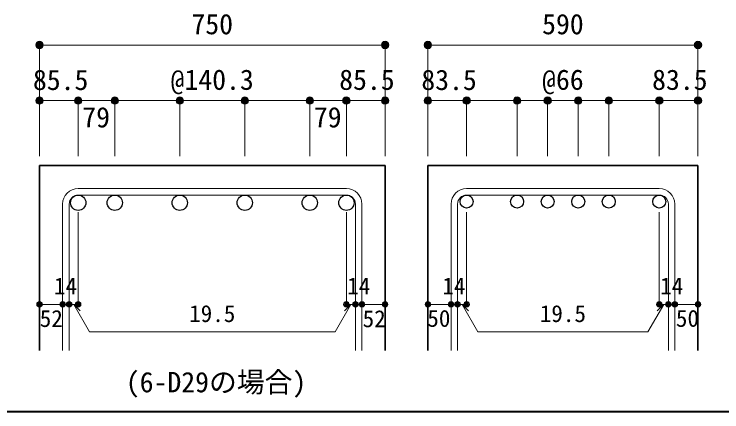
# Model space of a CAD drawing. Units: millimetres at full size, sheet at 1:20; details may follow other scales. Extents: x -3982 to 3969, y -2797 to 2801.
# Drawn here: x -706 to 821, y -2797 to -1938 of the extents above; entities that cross this region are included whole.
import ezdxf
from ezdxf.enums import TextEntityAlignment as Align

# ---------------------------------------------------------------- set-up
doc = ezdxf.new("R2010")
doc.units = ezdxf.units.MM
doc.header["$LTSCALE"] = 20
doc.header["$PDMODE"] = 32
doc.header["$PDSIZE"] = 12
for name, color, linetype, lineweight in [('6-1_躯体線', 2, 'Continuous', 35), ('6-5_梁主筋', 7, 'Continuous', 18), ('6-6_S.T.P.', 7, 'Continuous', 18), ('6-7_文字', 7, 'Continuous', 18), ('6-D_寸法', 4, 'Continuous', 9), ('F-0_枠', 6, 'Continuous', 40)]:
    doc.layers.add(name, color=color, linetype=linetype, lineweight=lineweight)
doc.styles.add('ＭＳ ゴシック', font='')
doc.styles.get('ＭＳ ゴシック').set_extended_font_data('MS Gothic')

msp = doc.modelspace()

# ---------------------------------------------------------------- linework, layer by layer
at = {"layer": '6-1_躯体線'}
for p, q in [((-651.62, -2264.67), (-651.62, -2664.67)), ((-651.62, -2264.67), (94.38, -2264.67)), ((94.38, -2264.67), (94.38, -2664.67)), ((186.79, -2264.67), (186.79, -2664.67)), ((186.79, -2264.67), (769.79, -2264.67)), ((769.79, -2264.67), (769.79, -2664.67))]:
    msp.add_line(p, q, dxfattribs=at)
at = {"layer": '6-5_梁主筋', "color": 3, "lineweight": 25}
for centre, radius in [((-568.12, -2345.17), 16.5), ((-489.12, -2345.17), 16.5), ((-348.79, -2345.17), 16.5), ((-208.45, -2345.17), 16.5), ((-68.12, -2345.17), 16.5), ((10.88, -2345.17), 16.5), ((270.29, -2342.67), 14), ((379.29, -2342.67), 14), ((445.29, -2342.67), 14), ((511.29, -2342.67), 14), ((577.29, -2342.67), 14), ((686.29, -2342.67), 14)]:
    msp.add_circle(centre, radius, dxfattribs=at)
at = {"layer": '6-6_S.T.P.'}
for p, q in [((10.88, -2314.67), (-568.12, -2314.67)), ((686.29, -2314.67), (270.29, -2314.67)), ((10.88, -2328.67), (-568.12, -2328.67)), ((686.29, -2328.67), (270.29, -2328.67)), ((-601.62, -2348.17), (-601.62, -2664.67)), ((-587.62, -2348.17), (-587.62, -2664.67)), ((30.38, -2348.17), (30.38, -2664.67)), ((44.38, -2348.17), (44.38, -2664.67)), ((236.79, -2348.17), (236.79, -2664.67)), ((250.79, -2348.17), (250.79, -2664.67)), ((705.79, -2348.17), (705.79, -2664.67)), ((719.79, -2348.17), (719.79, -2664.67))]:
    msp.add_line(p, q, dxfattribs=at)
for centre, radius, start, end in [((-568.12, -2348.17), 33.5, 90, 180), ((10.88, -2348.17), 33.5, 0, 90), ((270.29, -2348.17), 33.5, 90, 180), ((686.29, -2348.17), 33.5, 0, 90), ((-568.12, -2348.17), 19.5, 90, 180), ((10.88, -2348.17), 19.5, 0, 90), ((270.29, -2348.17), 19.5, 90, 180), ((686.29, -2348.17), 19.5, 0, 90)]:
    msp.add_arc(centre, radius, start, end, dxfattribs=at)
at = {"layer": '6-D_寸法'}
for p, q in [((-651.62, -2004.67), (-651.62, -2124.67)), ((-651.62, -2004.67), (94.38, -2004.67)), ((94.38, -2004.67), (94.38, -2124.67)), ((186.79, -2004.67), (186.79, -2124.67)), ((186.79, -2004.67), (769.79, -2004.67)), ((769.79, -2004.67), (769.79, -2124.67)), ((-651.62, -2124.67), (-568.12, -2124.67)), ((-651.62, -2124.67), (-651.62, -2244.67)), ((-568.12, -2124.67), (-568.12, -2244.67)), ((-568.12, -2124.67), (-278.62, -2124.67)), ((-489.12, -2124.67), (-489.12, -2244.67)), ((-348.79, -2124.67), (-348.79, -2244.67)), ((-278.62, -2124.67), (94.38, -2124.67)), ((-208.45, -2124.67), (-208.45, -2244.67)), ((-68.12, -2124.67), (-68.12, -2244.67)), ((10.88, -2124.67), (10.88, -2244.67)), ((94.38, -2124.67), (94.38, -2244.67)), ((186.79, -2124.67), (186.79, -2244.67)), ((186.79, -2124.67), (769.79, -2124.67)), ((270.29, -2124.67), (270.29, -2244.67)), ((379.29, -2124.67), (379.29, -2244.67)), ((445.29, -2124.67), (445.29, -2244.67)), ((511.29, -2124.67), (511.29, -2244.67)), ((577.29, -2124.67), (577.29, -2244.67)), ((686.29, -2124.67), (686.29, -2244.67)), ((769.79, -2124.67), (769.79, -2244.67)), ((-568.12, -2564.67), (-568.12, -2365.34)), ((10.88, -2564.67), (10.88, -2365.34)), ((270.29, -2564.67), (270.29, -2365.34)), ((686.29, -2564.67), (686.29, -2365.34)), ((-651.62, -2564.67), (-601.62, -2564.67)), ((-601.62, -2564.67), (-568.12, -2564.67)), ((-577.87, -2564.67), (-563.73, -2578.81)), ((-577.87, -2564.67), (-543.65, -2623.95)), ((20.63, -2564.67), (-13.59, -2623.95)), ((20.63, -2564.67), (6.49, -2578.81)), ((10.88, -2564.67), (94.38, -2564.67)), ((30.38, -2564.67), (44.38, -2564.67)), ((186.79, -2564.67), (236.79, -2564.67)), ((236.79, -2564.67), (270.29, -2564.67)), ((260.54, -2564.67), (274.68, -2578.81)), ((260.54, -2564.67), (294.76, -2623.95)), ((696.04, -2564.67), (661.82, -2623.95)), ((696.04, -2564.67), (681.9, -2578.81)), ((686.29, -2564.67), (769.79, -2564.67)), ((705.79, -2564.67), (719.79, -2564.67)), ((-543.65, -2623.95), (-13.59, -2623.95)), ((294.76, -2623.95), (661.82, -2623.95))]:
    msp.add_line(p, q, dxfattribs=at)
for centre, radius in [((-651.62, -2004.67), 8), ((-651.62, -2004.67), 7.2), ((-651.62, -2004.67), 6.4), ((-651.62, -2004.67), 5.6), ((-651.62, -2004.67), 4.8), ((-651.62, -2004.67), 4), ((94.38, -2004.67), 8), ((94.38, -2004.67), 7.2), ((94.38, -2004.67), 6.4), ((94.38, -2004.67), 5.6), ((94.38, -2004.67), 4.8), ((94.38, -2004.67), 4), ((186.79, -2004.67), 8), ((186.79, -2004.67), 7.2), ((186.79, -2004.67), 6.4), ((186.79, -2004.67), 5.6), ((186.79, -2004.67), 4.8), ((186.79, -2004.67), 4), ((769.79, -2004.67), 8), ((769.79, -2004.67), 7.2), ((769.79, -2004.67), 6.4), ((769.79, -2004.67), 5.6), ((769.79, -2004.67), 4.8), ((769.79, -2004.67), 4), ((-651.62, -2004.67), 3.2), ((-651.62, -2004.67), 2.4), ((-651.62, -2004.67), 1.6), ((-651.62, -2004.67), 0.8), ((94.38, -2004.67), 3.2), ((94.38, -2004.67), 2.4), ((94.38, -2004.67), 1.6), ((94.38, -2004.67), 0.8), ((186.79, -2004.67), 3.2), ((186.79, -2004.67), 2.4), ((186.79, -2004.67), 1.6), ((186.79, -2004.67), 0.8), ((769.79, -2004.67), 3.2), ((769.79, -2004.67), 2.4), ((769.79, -2004.67), 1.6), ((769.79, -2004.67), 0.8), ((-651.62, -2124.67), 8), ((-651.62, -2124.67), 7.2), ((-651.62, -2124.67), 6.4), ((-651.62, -2124.67), 5.6), ((-651.62, -2124.67), 4.8), ((-651.62, -2124.67), 4), ((-651.62, -2124.67), 3.2), ((-651.62, -2124.67), 2.4), ((-651.62, -2124.67), 1.6), ((-568.12, -2124.67), 8), ((-568.12, -2124.67), 7.2), ((-568.12, -2124.67), 6.4), ((-568.12, -2124.67), 5.6), ((-568.12, -2124.67), 4.8), ((-568.12, -2124.67), 4), ((-568.12, -2124.67), 3.2), ((-568.12, -2124.67), 2.4), ((-568.12, -2124.67), 1.6), ((-489.12, -2124.67), 8), ((-489.12, -2124.67), 7.2), ((-489.12, -2124.67), 6.4), ((-489.12, -2124.67), 5.6), ((-489.12, -2124.67), 4.8), ((-489.12, -2124.67), 4), ((-489.12, -2124.67), 3.2), ((-489.12, -2124.67), 2.4), ((-489.12, -2124.67), 1.6), ((-348.79, -2124.67), 8), ((-348.79, -2124.67), 7.2), ((-348.79, -2124.67), 6.4), ((-348.79, -2124.67), 5.6), ((-348.79, -2124.67), 4.8), ((-348.79, -2124.67), 4), ((-348.79, -2124.67), 3.2), ((-348.79, -2124.67), 2.4), ((-348.79, -2124.67), 1.6), ((-208.45, -2124.67), 8), ((-208.45, -2124.67), 7.2), ((-208.45, -2124.67), 6.4), ((-208.45, -2124.67), 5.6), ((-208.45, -2124.67), 4.8), ((-208.45, -2124.67), 4), ((-208.45, -2124.67), 3.2), ((-208.45, -2124.67), 2.4), ((-208.45, -2124.67), 1.6), ((-68.12, -2124.67), 8), ((-68.12, -2124.67), 7.2), ((-68.12, -2124.67), 6.4), ((-68.12, -2124.67), 5.6), ((-68.12, -2124.67), 4.8), ((-68.12, -2124.67), 4), ((-68.12, -2124.67), 3.2), ((-68.12, -2124.67), 2.4), ((-68.12, -2124.67), 1.6), ((10.88, -2124.67), 8), ((10.88, -2124.67), 7.2), ((10.88, -2124.67), 6.4), ((10.88, -2124.67), 5.6), ((10.88, -2124.67), 4.8), ((10.88, -2124.67), 4), ((10.88, -2124.67), 3.2), ((10.88, -2124.67), 2.4), ((10.88, -2124.67), 1.6), ((94.38, -2124.67), 8), ((94.38, -2124.67), 7.2), ((94.38, -2124.67), 6.4), ((94.38, -2124.67), 5.6), ((94.38, -2124.67), 4.8), ((94.38, -2124.67), 4), ((94.38, -2124.67), 3.2), ((94.38, -2124.67), 2.4), ((94.38, -2124.67), 1.6), ((186.79, -2124.67), 8), ((186.79, -2124.67), 7.2), ((186.79, -2124.67), 6.4), ((186.79, -2124.67), 5.6), ((186.79, -2124.67), 4.8), ((186.79, -2124.67), 4), ((186.79, -2124.67), 3.2), ((186.79, -2124.67), 2.4), ((186.79, -2124.67), 1.6), ((270.29, -2124.67), 8), ((270.29, -2124.67), 7.2), ((270.29, -2124.67), 6.4), ((270.29, -2124.67), 5.6), ((270.29, -2124.67), 4.8), ((270.29, -2124.67), 4), ((270.29, -2124.67), 3.2), ((270.29, -2124.67), 2.4), ((270.29, -2124.67), 1.6), ((379.29, -2124.67), 8), ((379.29, -2124.67), 7.2), ((379.29, -2124.67), 6.4), ((379.29, -2124.67), 5.6), ((379.29, -2124.67), 4.8), ((379.29, -2124.67), 4), ((379.29, -2124.67), 3.2), ((379.29, -2124.67), 2.4), ((379.29, -2124.67), 1.6), ((445.29, -2124.67), 8), ((445.29, -2124.67), 7.2), ((445.29, -2124.67), 6.4), ((445.29, -2124.67), 5.6), ((445.29, -2124.67), 4.8), ((445.29, -2124.67), 4), ((445.29, -2124.67), 3.2), ((445.29, -2124.67), 2.4), ((445.29, -2124.67), 1.6), ((511.29, -2124.67), 8), ((511.29, -2124.67), 7.2), ((511.29, -2124.67), 6.4), ((511.29, -2124.67), 5.6), ((511.29, -2124.67), 4.8), ((511.29, -2124.67), 4), ((511.29, -2124.67), 3.2), ((511.29, -2124.67), 2.4), ((511.29, -2124.67), 1.6), ((577.29, -2124.67), 8), ((577.29, -2124.67), 7.2), ((577.29, -2124.67), 6.4), ((577.29, -2124.67), 5.6), ((577.29, -2124.67), 4.8), ((577.29, -2124.67), 4), ((577.29, -2124.67), 3.2), ((577.29, -2124.67), 2.4), ((577.29, -2124.67), 1.6), ((686.29, -2124.67), 8), ((686.29, -2124.67), 7.2), ((686.29, -2124.67), 6.4), ((686.29, -2124.67), 5.6), ((686.29, -2124.67), 4.8), ((686.29, -2124.67), 4), ((686.29, -2124.67), 3.2), ((686.29, -2124.67), 2.4), ((686.29, -2124.67), 1.6), ((769.79, -2124.67), 8), ((769.79, -2124.67), 7.2), ((769.79, -2124.67), 6.4), ((769.79, -2124.67), 5.6), ((769.79, -2124.67), 4.8), ((769.79, -2124.67), 4), ((769.79, -2124.67), 3.2), ((769.79, -2124.67), 2.4), ((769.79, -2124.67), 1.6), ((-651.62, -2124.67), 0.8), ((-568.12, -2124.67), 0.8), ((-489.12, -2124.67), 0.8), ((-348.79, -2124.67), 0.8), ((-208.45, -2124.67), 0.8), ((-68.12, -2124.67), 0.8), ((10.88, -2124.67), 0.8), ((94.38, -2124.67), 0.8), ((186.79, -2124.67), 0.8), ((270.29, -2124.67), 0.8), ((379.29, -2124.67), 0.8), ((445.29, -2124.67), 0.8), ((511.29, -2124.67), 0.8), ((577.29, -2124.67), 0.8), ((686.29, -2124.67), 0.8), ((769.79, -2124.67), 0.8), ((-651.62, -2564.67), 4), ((-651.62, -2564.67), 3.6), ((-651.62, -2564.67), 3.2), ((-651.62, -2564.67), 2.8), ((-651.62, -2564.67), 2.4), ((-651.62, -2564.67), 2), ((-651.62, -2564.67), 1.6), ((-651.62, -2564.67), 1.2), ((-651.62, -2564.67), 0.8), ((-651.62, -2564.67), 0.4), ((-601.62, -2564.67), 4), ((-601.62, -2564.67), 3.6), ((-601.62, -2564.67), 3.2), ((-601.62, -2564.67), 2.8), ((-601.62, -2564.67), 2.4), ((-601.62, -2564.67), 2), ((-601.62, -2564.67), 1.6), ((-601.62, -2564.67), 1.2), ((-601.62, -2564.67), 0.8), ((-601.62, -2564.67), 0.4), ((-587.62, -2564.67), 4), ((-587.62, -2564.67), 3.6), ((-587.62, -2564.67), 3.2), ((-587.62, -2564.67), 2.8), ((-587.62, -2564.67), 2.4), ((-587.62, -2564.67), 2), ((-587.62, -2564.67), 1.6), ((-587.62, -2564.67), 1.2), ((-587.62, -2564.67), 0.8), ((-587.62, -2564.67), 0.4), ((-568.12, -2564.67), 4), ((-568.12, -2564.67), 3.6), ((-568.12, -2564.67), 3.2), ((-568.12, -2564.67), 2.8), ((-568.12, -2564.67), 2.4), ((-568.12, -2564.67), 2), ((-568.12, -2564.67), 1.6), ((-568.12, -2564.67), 1.2), ((-568.12, -2564.67), 0.8), ((-568.12, -2564.67), 0.4), ((10.88, -2564.67), 4), ((10.88, -2564.67), 3.6), ((10.88, -2564.67), 3.2), ((10.88, -2564.67), 2.8), ((10.88, -2564.67), 2.4), ((10.88, -2564.67), 2), ((10.88, -2564.67), 1.6), ((10.88, -2564.67), 1.2), ((10.88, -2564.67), 0.8), ((10.88, -2564.67), 0.4), ((30.38, -2564.67), 4), ((30.38, -2564.67), 3.6), ((30.38, -2564.67), 3.2), ((30.38, -2564.67), 2.8), ((30.38, -2564.67), 2.4), ((30.38, -2564.67), 2), ((30.38, -2564.67), 1.6), ((30.38, -2564.67), 1.2), ((30.38, -2564.67), 0.8), ((30.38, -2564.67), 0.4), ((44.38, -2564.67), 4), ((44.38, -2564.67), 3.6), ((44.38, -2564.67), 3.2), ((44.38, -2564.67), 2.8), ((44.38, -2564.67), 2.4), ((44.38, -2564.67), 2), ((44.38, -2564.67), 1.6), ((44.38, -2564.67), 1.2), ((44.38, -2564.67), 0.8), ((44.38, -2564.67), 0.4), ((94.38, -2564.67), 4), ((94.38, -2564.67), 3.6), ((94.38, -2564.67), 3.2), ((94.38, -2564.67), 2.8), ((94.38, -2564.67), 2.4), ((94.38, -2564.67), 2), ((94.38, -2564.67), 1.6), ((94.38, -2564.67), 1.2), ((94.38, -2564.67), 0.8), ((94.38, -2564.67), 0.4), ((186.79, -2564.67), 4), ((186.79, -2564.67), 3.6), ((186.79, -2564.67), 3.2), ((186.79, -2564.67), 2.8), ((186.79, -2564.67), 2.4), ((186.79, -2564.67), 2), ((186.79, -2564.67), 1.6), ((186.79, -2564.67), 1.2), ((186.79, -2564.67), 0.8), ((186.79, -2564.67), 0.4), ((236.79, -2564.67), 4), ((236.79, -2564.67), 3.6), ((236.79, -2564.67), 3.2), ((236.79, -2564.67), 2.8), ((236.79, -2564.67), 2.4), ((236.79, -2564.67), 2), ((236.79, -2564.67), 1.6), ((236.79, -2564.67), 1.2), ((236.79, -2564.67), 0.8), ((236.79, -2564.67), 0.4), ((250.79, -2564.67), 4), ((250.79, -2564.67), 3.6), ((250.79, -2564.67), 3.2), ((250.79, -2564.67), 2.8), ((250.79, -2564.67), 2.4), ((250.79, -2564.67), 2), ((250.79, -2564.67), 1.6), ((250.79, -2564.67), 1.2), ((250.79, -2564.67), 0.8), ((250.79, -2564.67), 0.4), ((270.29, -2564.67), 4), ((270.29, -2564.67), 3.6), ((270.29, -2564.67), 3.2), ((270.29, -2564.67), 2.8), ((270.29, -2564.67), 2.4), ((270.29, -2564.67), 2), ((270.29, -2564.67), 1.6), ((270.29, -2564.67), 1.2), ((270.29, -2564.67), 0.8), ((270.29, -2564.67), 0.4), ((686.29, -2564.67), 4), ((686.29, -2564.67), 3.6), ((686.29, -2564.67), 3.2), ((686.29, -2564.67), 2.8), ((686.29, -2564.67), 2.4), ((686.29, -2564.67), 2), ((686.29, -2564.67), 1.6), ((686.29, -2564.67), 1.2), ((686.29, -2564.67), 0.8), ((686.29, -2564.67), 0.4), ((705.79, -2564.67), 4), ((705.79, -2564.67), 3.6), ((705.79, -2564.67), 3.2), ((705.79, -2564.67), 2.8), ((705.79, -2564.67), 2.4), ((705.79, -2564.67), 2), ((705.79, -2564.67), 1.6), ((705.79, -2564.67), 1.2), ((705.79, -2564.67), 0.8), ((705.79, -2564.67), 0.4), ((719.79, -2564.67), 4), ((719.79, -2564.67), 3.6), ((719.79, -2564.67), 3.2), ((719.79, -2564.67), 2.8), ((719.79, -2564.67), 2.4), ((719.79, -2564.67), 2), ((719.79, -2564.67), 1.6), ((719.79, -2564.67), 1.2), ((719.79, -2564.67), 0.8), ((719.79, -2564.67), 0.4), ((769.79, -2564.67), 4), ((769.79, -2564.67), 3.6), ((769.79, -2564.67), 3.2), ((769.79, -2564.67), 2.8), ((769.79, -2564.67), 2.4), ((769.79, -2564.67), 2), ((769.79, -2564.67), 1.6), ((769.79, -2564.67), 1.2), ((769.79, -2564.67), 0.8), ((769.79, -2564.67), 0.4)]:
    msp.add_circle(centre, radius, dxfattribs=at)
at = {"layer": '6-D_寸法', "color": 7}
for p in [(-651.62, -2004.67), (-651.62, -2004.67), (94.38, -2004.67), (186.79, -2004.67), (769.79, -2004.67), (-651.62, -2124.67), (-568.12, -2124.67), (-489.12, -2124.67), (-348.79, -2124.67), (-208.45, -2124.67), (-68.12, -2124.67), (10.88, -2124.67), (94.38, -2124.67), (186.79, -2124.67), (270.29, -2124.67), (379.29, -2124.67), (445.29, -2124.67), (511.29, -2124.67), (577.29, -2124.67), (686.29, -2124.67), (769.79, -2124.67), (-651.62, -2564.67), (-601.62, -2564.67), (-587.62, -2564.67), (-568.12, -2564.67), (10.88, -2564.67), (30.38, -2564.67), (44.38, -2564.67), (94.38, -2564.67), (186.79, -2564.67), (236.79, -2564.67), (250.79, -2564.67), (270.29, -2564.67), (686.29, -2564.67), (705.79, -2564.67), (719.79, -2564.67), (769.79, -2564.67)]:
    msp.add_point(p, dxfattribs=at)
at = {"layer": 'F-0_枠'}
msp.add_line((3969.4, -2796.83), (-3981.92, -2796.83), dxfattribs=at)

# ---------------------------------------------------------------- texts
at = {"layer": '6-7_文字', "style": 'ＭＳ ゴシック'}
msp.add_text('(6-D29の場合)', height=43.99, dxfattribs=at).set_placement((-465.29, -2767.82), align=Align.BOTTOM_LEFT)
at = {"layer": '6-D_寸法', "style": 'ＭＳ ゴシック'}
for s, height, p in [('750', 43.99, (-323.62, -1994.67)), ('590', 43.99, (433.29, -1994.67)), ('85.5', 43.99, (-665.79, -2115.06)), ('@140.3', 43.99, (-368.62, -2114.67)), ('85.5', 43.99, (-4.67, -2114.75)), ('83.5', 43.99, (172.63, -2115.06)), ('@66', 43.99, (433.29, -2114.67)), ('83.5', 43.99, (670.74, -2114.75)), ('79', 43.99, (-559.22, -2195.78)), ('79', 43.99, (-59.42, -2195.78)), ('14', 36.66, (-620.37, -2554.37)), ('14', 36.66, (12.62, -2554.37)), ('14', 36.66, (218.04, -2554.37)), ('14', 36.66, (688.03, -2554.37)), ('52', 36.66, (-651.13, -2624.51)), ('19.5', 36.66, (-328.62, -2613.95)), ('52', 36.66, (45.85, -2624.99)), ('50', 36.66, (185.47, -2624.23)), ('19.5', 36.66, (428.29, -2613.95)), ('50', 36.66, (722.07, -2624.23))]:
    msp.add_text(s, height=height, dxfattribs=at).set_placement(p, align=Align.BOTTOM_LEFT)

doc.saveas('drawing.dxf')
